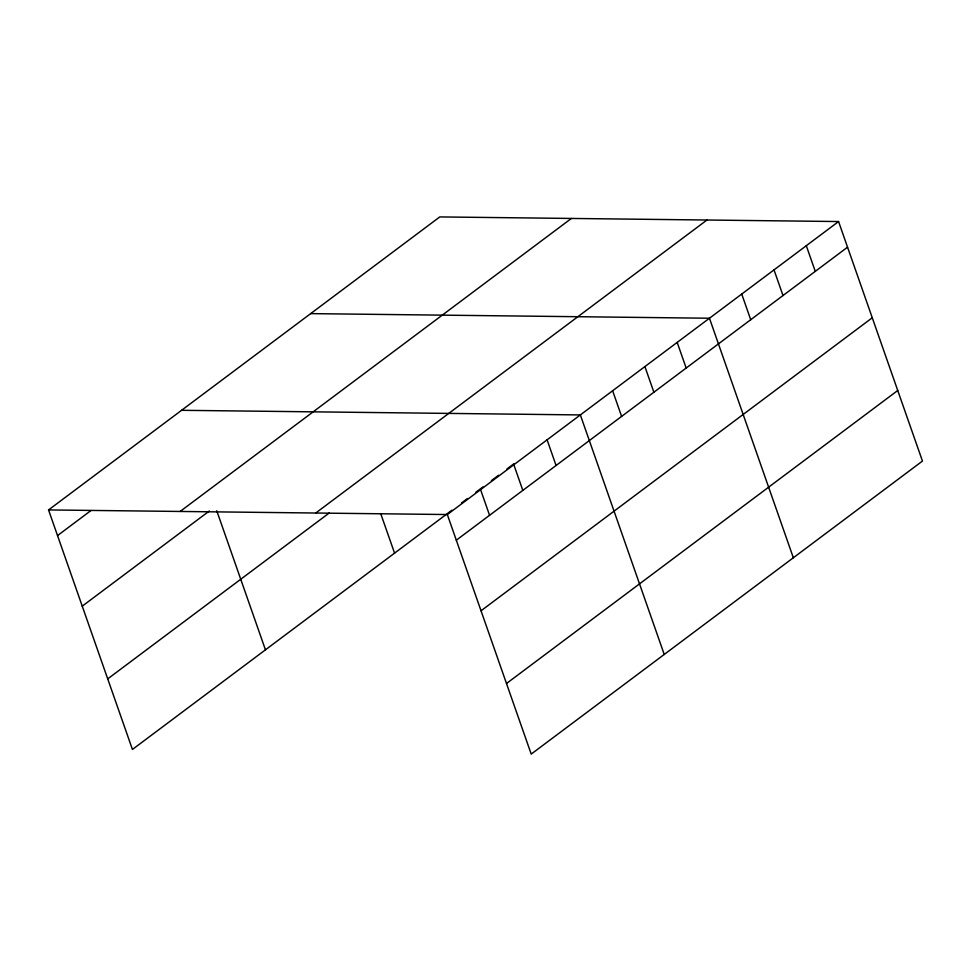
<?xml version="1.0" encoding="UTF-8"?>
<svg xmlns="http://www.w3.org/2000/svg" width="971" height="971" viewBox="0 0 971 971"><rect width="100%" height="100%" fill="white"/><g stroke="black" fill="none" stroke-linecap="round" stroke-linejoin="round"><path stroke-width="1.46" d="M48.55 509.933L439.79 216.921L838.568 221.546L922.45 461.067L531.21 754.079L447.328 514.545L48.55 509.933L132.432 749.454L451.94 510.163M57.532 535.579L90.788 510.673M180.145 511.45L571.385 218.451M82.244 606.159L209.335 510.989M315.733 513.028L706.973 220.016M107.72 678.875L329.205 513.004M461.504 503.002L467.488 498.524M475.851 492.261L483.024 486.896M491.399 480.621L498.572 475.256M506.935 468.981L514.108 463.616M447.328 514.545L838.568 221.546M456.309 540.204L847.549 247.192M481.033 610.783L872.274 317.772M506.498 683.499L897.738 390.488M310.684 313.621L709.461 318.233L793.343 557.767M181.577 410.308L580.355 414.933L664.237 654.454M806.294 245.712L815.276 271.37M774.021 269.889L783.002 295.536M741.735 294.067L750.717 319.714M677.188 342.411L686.169 368.058M644.902 366.577L653.884 392.235M612.628 390.755L621.61 416.401M547.098 439.839L556.08 465.485M513.841 464.733L522.823 490.391M480.584 489.639L489.566 515.298M380.717 513.623L394.566 553.142M216.739 510.734L265.447 649.83"/></g></svg>
